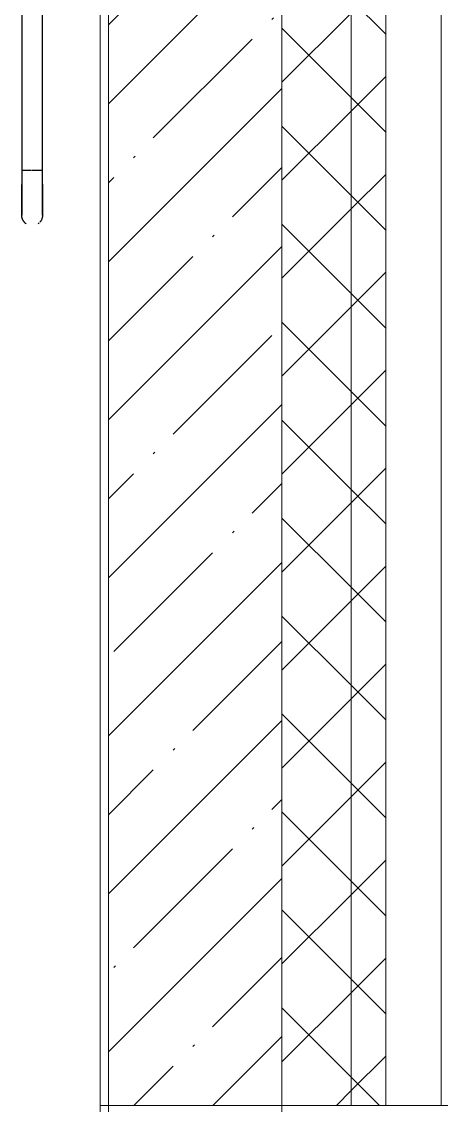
# Model space of a CAD drawing. Header units: millimetres. Extents: x -213536 to 1564669, y -45299 to 942238.
# Drawn here: x 532391 to 532996, y 494802 to 496367 of the extents above; entities that cross this region are included whole.
import ezdxf

# ---------------------------------------------------------------- set-up
doc = ezdxf.new("R2010")
doc.units = ezdxf.units.MM
doc.linetypes.add('Штрих короткий', pattern=[300, 150, -150])
for name, color, linetype, lineweight in [('0-1', 7, 'Continuous', 5), ('0-2', 7, 'Continuous', 9), ('3) ЖБ 4м', 3, 'Continuous', 30), ('Общие ребра', 7, 'Continuous', 9), ('Ограждение-1', 7, 'Continuous', 25), ('Перемычка-1', 7, 'Штрих короткий', 9), ('Стены', 7, 'Continuous', 9), ('Стены-1', 7, 'Continuous', 13), ('Штриховка разреза-1', 7, 'Continuous', 9)]:
    doc.layers.add(name, color=color, linetype=linetype, lineweight=lineweight)
doc.layers.get('0-2').off()
pattern_1 = [(45, (0, 0), (-70.71068, 70.71068), []), (135, (0, 0), (-70.71068, -70.71068), [])]

# ---------------------------------------------------------------- blocks, each defined once
blk = doc.blocks.new('Проем_Дверь_Прямоугольный - 1000х2700h_витражные проемы-25729181-АИ2_03_План отделки стен 3-го этажа _Часть 1_')
at = {"layer": 'Перемычка-1'}
for p, q in [((500, 125), (-500, 125)), ((500, -125), (-500, -125))]:
    blk.add_line(p, q, dxfattribs=at)
blk = doc.blocks.new('О_Общий_Элемент поручня_Площадочный_Двухуровневый_С подрезкой_ГОСТ 8732-78 - О_Общий_Элемент поручня_Площадочный_Двухуровневый_С подрезкой_ГОСТ 8732-78-V273-АИ2_03_План отделки стен 3-го этажа _Часть 1_')
at = {"layer": 'Ограждение-1'}
for p, q in [((20, 40), (0, 40)), ((0, 10), (20, 10))]:
    blk.add_line(p, q, dxfattribs=at)
at = {"layer": 'Ограждение-1', "flags": 128}
for points in [[(20, 40), (21.8, 40), (23.6, 40), (25.4, 40), (27.2, 40), (28.9, 40), (30.7, 40), (32.4, 40), (34.2, 40), (35.9, 40), (37.5, 40), (39.2, 40), (40.8, 40), (42.4, 40), (43.9, 40), (45.4, 40), (46.9, 40)], [(65, 40), (65, 40), (64.9, 40), (64.7, 40), (64.4, 40), (64.1, 40), (63.7, 40), (63.2, 40), (62.7, 40), (62.1, 40), (61.4, 40), (60.7, 40), (59.9, 40), (59.1, 40), (58.1, 40), (57.1, 40), (56.1, 40), (55, 40), (53.8, 40), (52.6, 40), (51.4, 40), (50, 40), (48.7, 40), (47.3, 40), (45.8, 40), (44.3, 40), (42.8, 40), (41.2, 40), (39.6, 40), (38, 40), (36.3, 40), (34.6, 40), (32.9, 40), (31.2, 40), (29.4, 40), (27.6, 40), (25.9, 40), (24.1, 40), (22.3, 40), (20.5, 40), (20, 40)], [(47, 40), (48.3, 40), (49.7, 40), (51, 40), (52.3, 40), (53.5, 40), (54.7, 40), (55.8, 40), (56.9, 40), (57.9, 40), (58.8, 40), (59.7, 40), (60.5, 40), (61.3, 40), (61.9, 40), (62.6, 40), (63.1, 40), (63.6, 40), (64, 40), (64.3, 40), (64.6, 40), (64.8, 40), (64.9, 40), (65, 40), (65, 40)], [(65, 40), (65.6, 40), (66.2, 40), (66.8, 39.9), (67.4, 39.8), (68, 39.7), (68.6, 39.6), (69.1, 39.4), (69.7, 39.2), (70.3, 39), (70.8, 38.8), (71.4, 38.6), (71.9, 38.3), (72.5, 38), (73, 37.7), (73.5, 37.4), (74, 37), (74.4, 36.7), (74.9, 36.3)], [(76.2, 35), (76.6, 34.6), (76.9, 34.1), (77.3, 33.6)], [(77.4, 16.5), (77, 16), (76.7, 15.6), (76.3, 15.1), (75.9, 14.7), (75.5, 14.2), (75, 13.8), (74.6, 13.4), (74.1, 13.1), (73.6, 12.7), (73.1, 12.4), (72.6, 12.1), (72.1, 11.8), (71.5, 11.5), (71, 11.2), (70.4, 11), (69.9, 10.8), (69.3, 10.6), (68.7, 10.5), (68.1, 10.3), (67.5, 10.2), (67, 10.1), (66.4, 10.1), (65.8, 10), (65.2, 10), (65, 10)], [(20, 10), (21.8, 10), (23.6, 10), (25.4, 10), (27.2, 10), (28.9, 10), (30.7, 10), (32.4, 10), (34.2, 10), (35.9, 10), (37.5, 10), (39.2, 10), (40.8, 10), (42.4, 10), (43.9, 10), (45.4, 10), (46.9, 10), (48.3, 10), (49.7, 10), (51, 10), (52.3, 10), (53.5, 10), (54.7, 10), (55.8, 10), (56.9, 10), (57.9, 10), (58.8, 10), (59.7, 10), (60.5, 10), (61.3, 10), (61.9, 10), (62.6, 10), (63.1, 10), (63.6, 10), (64, 10), (64.3, 10), (64.6, 10), (64.8, 10), (64.9, 10), (65, 10), (65, 10)], [(65, 10), (65, 10), (64.9, 10), (64.7, 10), (64.4, 10), (64.1, 10), (63.7, 10), (63.2, 10), (62.7, 10), (62.1, 10), (61.4, 10), (60.7, 10), (59.9, 10), (59.1, 10), (58.1, 10), (57.1, 10), (56.1, 10), (55, 10), (53.8, 10), (52.6, 10), (51.4, 10), (50, 10), (48.7, 10), (47.3, 10), (45.8, 10), (44.3, 10), (42.8, 10), (41.2, 10), (39.6, 10), (38, 10), (36.3, 10), (34.6, 10), (32.9, 10), (31.2, 10), (29.4, 10), (27.6, 10), (25.9, 10), (24.1, 10), (22.3, 10), (20.5, 10)]]:
    blk.add_lwpolyline(points, dxfattribs=at)
blk = doc.blocks.new('О_Элемент поручня_Пристенный_Труба_ГОСТ 8732-78 - О_Элемент поручня_Пристенный_Труба_ГОСТ 8732-78-31382400-АИ2_03_План отделки стен 3-го этажа _Часть 1_')
at = {"layer": 'Ограждение-1'}
for p, q in [((300, 30), (-4500, 30)), ((-4500, 30), (-4500, 16.1)), ((-4500, 15), (-4500, 0)), ((-4500, 0), (300, 0))]:
    blk.add_line(p, q, dxfattribs=at)
blk = doc.blocks.new('0125-Р-ОО-Ш2-АР-о_23_10_2024_rvt-1-АИ2_03_План отделки стен 3-го этажа _Часть 1_')
at = {"layer": 'Штриховка разреза-1'}
h = blk.add_hatch(dxfattribs=at)
h.set_pattern_fill('FP_50', color=256, style=0, pattern_type=2)
h.set_pattern_definition(pattern_1)
h.paths.add_polyline_path([(103600, 48615), (103700, 48615), (103700, 48900), (103600, 48900)], flags=0)
h.paths.add_polyline_path([(103700, 49900), (103700, 57600), (103606, 57600), (103606, 57525), (103600, 57525), (103600, 49900)], flags=0)
h.paths.add_polyline_path([(103700, 71300), (103700, 72550), (103606, 72550), (103606, 72475), (103600, 72475), (103600, 71375), (103606, 71375), (103606, 71300)], flags=0)
h.paths.add_polyline_path([(103700, 74350), (103700, 75550), (103600, 75550), (103600, 74425), (103606, 74425), (103606, 74350)], flags=0)
h.paths.add_polyline_path([(103700, 77350), (103700, 78550), (103606, 78550), (103606, 78475), (103600, 78475), (103600, 77425), (103606, 77425), (103606, 77350)], flags=0)
h.paths.add_polyline_path([(103606, 80350), (103700, 80350), (103700, 81550), (103606, 81550), (103606, 81475), (103600, 81475), (103600, 80425), (103606, 80425), (103606, 80356)], flags=0)
h.paths.add_polyline_path([(103600, 83350), (103700, 83350), (103700, 87500), (103600, 87500), (103600, 83850)], flags=0)
h = blk.add_hatch(dxfattribs=at)
h.set_pattern_fill('FP_50', color=256, style=0, pattern_type=2)
h.set_pattern_definition(pattern_1)
h.paths.add_polyline_path([(103750, 48615), (103750, 48900), (103700, 48900), (103700, 48615)], flags=0)
h.paths.add_polyline_path([(103700, 49900), (103750, 49900), (103750, 57600), (103700, 57600), (103700, 50672)], flags=0)
h.paths.add_polyline_path([(103750, 71300), (103750, 72550), (103700, 72550), (103700, 71300)], flags=0)
h.paths.add_polyline_path([(103750, 74350), (103750, 75550), (103700, 75550), (103700, 74350)], flags=0)
h.paths.add_polyline_path([(103700, 77350), (103750, 77350), (103750, 78550), (103700, 78550), (103700, 77863.1)], flags=0)
h.paths.add_polyline_path([(103700, 80350), (103750, 80350), (103750, 81550), (103700, 81550), (103700, 80412.3)], flags=0)
h.paths.add_polyline_path([(103700, 83350), (103750, 83350), (103750, 87500), (103700, 87500), (103700, 85510.6)], flags=0)
h = blk.add_hatch(dxfattribs=at)
h.set_pattern_fill('FP_2', color=256, style=0, pattern_type=2)
h.set_pattern_definition([(45, (0, 0), (-114.04925, 114.04925), []), (45, (114.05, 0), (-114.04925, 114.04925), [201.612, -40.322, 3.353, -36.97])])
h.paths.add_polyline_path([(103350, 49900), (103600, 49900), (103600, 57000), (103350, 57000), (103350, 50672)], flags=0)
at = {"layer": 'Общие ребра'}
for p, q in [((103700, 49900), (103700, 57600)), ((103750, 49900), (103750, 57600)), ((103600, 57000), (103600, 49900)), ((103600, 49900), (103600, 57000))]:
    blk.add_line(p, q, dxfattribs=at)
at = {"layer": 'Стены'}
blk.add_line((103350, 48900), (103350, 49900), dxfattribs=at)
at = {"layer": 'Стены-1'}
for p, q in [((103830, 49900), (103830, 57600)), ((103830, 57600), (103830, 49900)), ((103350, 57000), (103350, 49900)), ((103350, 49900), (103600, 49900)), ((103600, 49900), (103830, 49900)), ((103830, 49900), (103850, 49900))]:
    blk.add_line(p, q, dxfattribs=at)
at = {"layer": '0-2'}
for name, p, rotation in [('О_Элемент поручня_Пристенный_Труба_ГОСТ 8732-78 - О_Элемент поручня_Пристенный_Труба_ГОСТ 8732-78-31382400-АИ2_03_План отделки стен 3-го этажа _Часть 1_', (103255, 55750), 90.00000000000134), ('О_Общий_Элемент поручня_Площадочный_Двухуровневый_С подрезкой_ГОСТ 8732-78 - О_Общий_Элемент поручня_Площадочный_Двухуровневый_С подрезкой_ГОСТ 8732-78-V273-АИ2_03_План отделки стен 3-го этажа _Часть 1_', (103215, 51250), 270.0000000000019), ('Проем_Дверь_Прямоугольный - 1000х2700h_витражные проемы-25729181-АИ2_03_План отделки стен 3-го этажа _Часть 1_', (103475, 49400), 89.99999999999987)]:
    blk.add_blockref(name, p, dxfattribs=dict(at, rotation=rotation))
blk = doc.blocks.new('3этВверх')
at = {"layer": 'Стены'}
for p, q in [((532504, 493814.4), (532504, 494802.4)), ((532516, 494802.4), (532516, 493808.4))]:
    blk.add_line(p, q, dxfattribs=at)
at = {"layer": 'Стены-1'}
for p, q in [((532504, 501890.4), (532504, 494802.4)), ((532516, 494802.4), (532516, 501902.4)), ((532504, 494802.4), (532516, 494802.4))]:
    blk.add_line(p, q, dxfattribs=at)
at = {"layer": '0-1'}
blk.add_blockref('0125-Р-ОО-Ш2-АР-о_23_10_2024_rvt-1-АИ2_03_План отделки стен 3-го этажа _Часть 1_', (429166, 444902.4), dxfattribs=at)

msp = doc.modelspace()

# ---------------------------------------------------------------- block references
at = {"layer": '3) ЖБ 4м'}
msp.add_blockref('3этВверх', (0, 0), dxfattribs=at)

doc.saveas('drawing.dxf')
